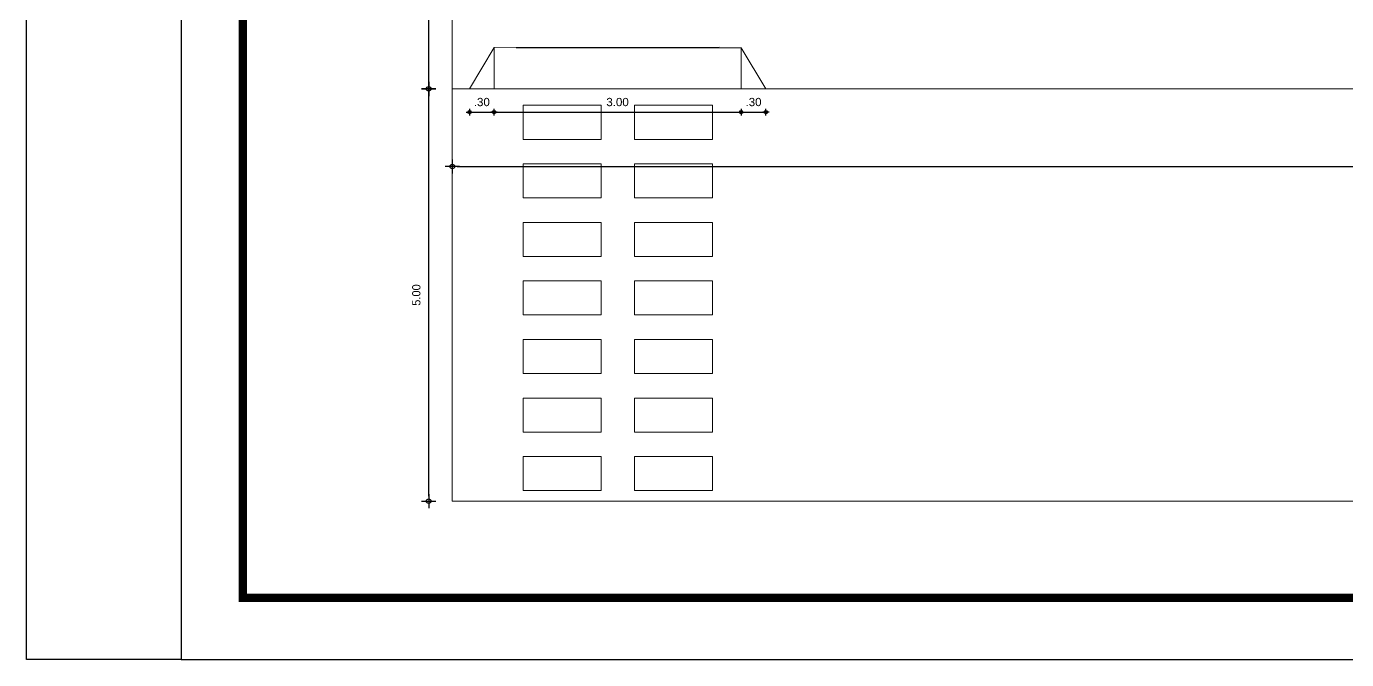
# Model space of a CAD drawing. Header units: millimetres. Extents: x 2426 to 2585, y 1215 to 1309.
# Drawn here: x 2426.84 to 2442.85, y 1264.55 to 1272.23 of the extents above; entities that cross this region are included whole.
import ezdxf

# ---------------------------------------------------------------- set-up
doc = ezdxf.new("R2010")
doc.units = ezdxf.units.MM
for name, color, linetype in [('02', 2, 'Continuous'), ('08', 8, 'Continuous'), ('A-PEN-B', 5, 'Continuous'), ('A-PEN-M', 6, 'Continuous'), ('COTAS', 7, 'Continuous'), ('TEXTO0', 7, 'Continuous')]:
    doc.layers.add(name, color=color, linetype=linetype)
doc.styles.add('CARIMBO_DADOS', font='arial.ttf', dxfattribs={"height": 0.1})
doc.dimstyles.new('COTAS_EXTERNAS', dxfattribs={"dimtxt": 0.1, "dimasz": 0.01, "dimexe": 0, "dimexo": 0, "dimgap": 0.07, "dimtad": 1, "dimzin": 5, "dimdsep": 46, "dimtxsty": 'CARIMBO_DADOS', "dimblk1": 'CIRCULOS', "dimblk2": 'CIRCULOS', "dimsah": 1, "dimcen": 0, "dimse1": 1, "dimse2": 1, "dimclrd": 8, "dimclre": 8, "dimclrt": 230, "dimadec": 0, "dimazin": 0, "dimtfac": 100, "dimtix": 1, "dimtmove": 2, "dimatfit": 3, "dimldrblk": 'CIRCULOS', "dimfxl": 0, "dimtolj": 1, "dimtzin": 5, "dimarcsym": 0})
doc.dimstyles.new('ESCALA50', dxfattribs={"dimtxt": 0.1, "dimasz": 0.06, "dimexe": 0.18, "dimexo": 0.06, "dimgap": 0.1, "dimtad": 1, "dimzin": 4, "dimdsep": 46, "dimtxsty": 'Standard', "dimblk1": 'BOLA', "dimblk2": 'BOLA', "dimsah": 1, "dimcen": -0.06, "dimse1": 1, "dimse2": 1, "dimclrd": 7, "dimclrt": 3, "dimadec": 0, "dimazin": 0, "dimtfac": 1, "dimtix": 1, "dimtmove": 0, "dimatfit": 3, "dimldrblk": 'BOLA', "dimfxl": 0, "dimtolj": 1, "dimtzin": 4, "dimarcsym": 0})

# ---------------------------------------------------------------- blocks, each defined once
blk = doc.blocks.new('BOLA')
for p, q in [((-1.44, 0), (1.44, 0)), ((0, -1.44), (0, 1.44))]:
    blk.add_line(p, q)
blk.add_circle((0, 0), 0.452)
blk = doc.blocks.new('*D165')
at = {"layer": 'COTAS', "color": 7, "lineweight": -2, "transparency": 16777216}
blk.add_line((2431.716, 1266.53), (2431.716, 1271.41), dxfattribs=at)
at = {"layer": 'Defpoints', "color": 0, "transparency": 16777216}
for p in [(2431.716, 1271.47), (2432.427, 1271.47), (2432.427, 1266.47)]:
    blk.add_point(p, dxfattribs=at)
at = {"layer": 'COTAS', "color": 7, "lineweight": -2, "transparency": 16777216, "xscale": 0.06, "yscale": 0.06, "zscale": 0.06}
for p, rotation in [((2431.716, 1271.47), 90), ((2431.716, 1266.47), 270)]:
    blk.add_blockref('BOLA', p, dxfattribs=dict(at, rotation=rotation))
at = {"layer": 'COTAS', "color": 3, "lineweight": 30, "transparency": 16777216, "insert": (2431.566, 1268.97), "char_height": 0.1, "attachment_point": 5, "rotation": 90}
blk.add_mtext('\\A1;5.00', dxfattribs=at)
blk = doc.blocks.new('*D166')
at = {"layer": 'COTAS', "color": 7, "lineweight": -2, "transparency": 16777216}
blk.add_line((2431.716, 1271.53), (2431.716, 1273.91), dxfattribs=at)
at = {"layer": 'Defpoints', "color": 0, "transparency": 16777216}
for p in [(2431.716, 1273.97), (2432.427, 1273.97), (2432.427, 1271.47)]:
    blk.add_point(p, dxfattribs=at)
at = {"layer": 'COTAS', "color": 7, "lineweight": -2, "transparency": 16777216, "xscale": 0.06, "yscale": 0.06, "zscale": 0.06}
for p, rotation in [((2431.716, 1273.97), 90), ((2431.716, 1271.47), 270)]:
    blk.add_blockref('BOLA', p, dxfattribs=dict(at, rotation=rotation))
at = {"layer": 'COTAS', "color": 3, "lineweight": 30, "transparency": 16777216, "insert": (2431.566, 1272.72), "char_height": 0.1, "attachment_point": 5, "rotation": 90}
blk.add_mtext('\\A1;2.50', dxfattribs=at)
blk = doc.blocks.new('*D262')
at = {"layer": 'COTAS', "color": 7, "lineweight": -2, "transparency": 16777216}
blk.add_line((2432.062, 1270.529), (2464.442, 1270.529), dxfattribs=at)
at = {"layer": 'Defpoints', "color": 0, "transparency": 16777216}
for p in [(2432.002, 1271.47), (2464.502, 1271.47), (2464.502, 1270.529)]:
    blk.add_point(p, dxfattribs=at)
at = {"layer": 'COTAS', "color": 7, "lineweight": -2, "transparency": 16777216, "xscale": 0.06, "yscale": 0.06, "zscale": 0.06, "rotation": 180}
blk.add_blockref('BOLA', (2432.002, 1270.529), dxfattribs=at)
at = {"layer": 'COTAS', "color": 7, "lineweight": -2, "transparency": 16777216, "xscale": 0.06, "yscale": 0.06, "zscale": 0.06}
blk.add_blockref('BOLA', (2464.502, 1270.529), dxfattribs=at)
at = {"layer": 'COTAS', "color": 3, "lineweight": 30, "transparency": 16777216, "insert": (2448.252, 1270.679), "char_height": 0.1, "attachment_point": 5}
blk.add_mtext('\\A1;32.50', dxfattribs=at)
blk = doc.blocks.new('CIRCULOS')
at = {"layer": 'A-PEN-M'}
for p, q in [((-4, 0), (4, 0)), ((0, 4), (0, -4))]:
    blk.add_line(p, q, dxfattribs=at)
for radius in [2, 1]:
    blk.add_circle((0, 0), radius, dxfattribs=at)
blk = doc.blocks.new('*D228')
at = {"layer": 'A-PEN-B', "color": 8, "lineweight": -2, "ltscale": 0.25, "transparency": 16777216}
blk.add_line((2432.518, 1271.189), (2435.495, 1271.189), dxfattribs=at)
at = {"layer": 'Defpoints', "color": 0, "ltscale": 0.25, "transparency": 16777216}
for p in [(2432.508, 1271.47), (2435.505, 1271.472), (2435.505, 1271.189)]:
    blk.add_point(p, dxfattribs=at)
at = {"layer": 'A-PEN-B', "color": 8, "lineweight": -2, "ltscale": 0.25, "transparency": 16777216, "xscale": 0.01, "yscale": 0.01, "zscale": 0.01, "rotation": 180}
blk.add_blockref('CIRCULOS', (2432.508, 1271.189), dxfattribs=at)
at = {"layer": 'A-PEN-B', "color": 8, "lineweight": -2, "ltscale": 0.25, "transparency": 16777216, "xscale": 0.01, "yscale": 0.01, "zscale": 0.01}
blk.add_blockref('CIRCULOS', (2435.505, 1271.189), dxfattribs=at)
at = {"layer": 'A-PEN-B', "color": 230, "ltscale": 0.25, "transparency": 16777216, "insert": (2434.006, 1271.31), "char_height": 0.1, "attachment_point": 5, "style": 'CARIMBO_DADOS'}
blk.add_mtext('\\A1;3.00', dxfattribs=at)
blk = doc.blocks.new('*D229')
at = {"layer": 'A-PEN-B', "color": 8, "lineweight": -2, "ltscale": 0.25, "transparency": 16777216}
for p, q in [((2432.201, 1271.189), (2432.191, 1271.189)), ((2432.211, 1271.189), (2432.508, 1271.189)), ((2432.518, 1271.189), (2432.528, 1271.189))]:
    blk.add_line(p, q, dxfattribs=at)
at = {"layer": 'Defpoints', "color": 0, "ltscale": 0.25, "transparency": 16777216}
for p in [(2432.211, 1271.469), (2432.508, 1271.47), (2432.508, 1271.189)]:
    blk.add_point(p, dxfattribs=at)
at = {"layer": 'A-PEN-B', "color": 8, "lineweight": -2, "ltscale": 0.25, "transparency": 16777216, "xscale": 0.01, "yscale": 0.01, "zscale": 0.01}
blk.add_blockref('CIRCULOS', (2432.211, 1271.189), dxfattribs=at)
at = {"layer": 'A-PEN-B', "color": 8, "lineweight": -2, "ltscale": 0.25, "transparency": 16777216, "xscale": 0.01, "yscale": 0.01, "zscale": 0.01, "rotation": 180}
blk.add_blockref('CIRCULOS', (2432.508, 1271.189), dxfattribs=at)
at = {"layer": 'A-PEN-B', "color": 230, "ltscale": 0.25, "transparency": 16777216, "insert": (2432.36, 1271.31), "char_height": 0.1, "attachment_point": 5, "style": 'CARIMBO_DADOS'}
blk.add_mtext('\\A1;.30', dxfattribs=at)
blk = doc.blocks.new('*D230')
at = {"layer": 'A-PEN-B', "color": 8, "lineweight": -2, "ltscale": 0.25, "transparency": 16777216}
for p, q in [((2435.495, 1271.189), (2435.485, 1271.189)), ((2435.505, 1271.189), (2435.806, 1271.189)), ((2435.816, 1271.189), (2435.826, 1271.189))]:
    blk.add_line(p, q, dxfattribs=at)
at = {"layer": 'Defpoints', "color": 0, "ltscale": 0.25, "transparency": 16777216}
for p in [(2435.505, 1271.472), (2435.806, 1271.47), (2435.806, 1271.189)]:
    blk.add_point(p, dxfattribs=at)
at = {"layer": 'A-PEN-B', "color": 8, "lineweight": -2, "ltscale": 0.25, "transparency": 16777216, "xscale": 0.01, "yscale": 0.01, "zscale": 0.01}
blk.add_blockref('CIRCULOS', (2435.505, 1271.189), dxfattribs=at)
at = {"layer": 'A-PEN-B', "color": 8, "lineweight": -2, "ltscale": 0.25, "transparency": 16777216, "xscale": 0.01, "yscale": 0.01, "zscale": 0.01, "rotation": 180}
blk.add_blockref('CIRCULOS', (2435.806, 1271.189), dxfattribs=at)
at = {"layer": 'A-PEN-B', "color": 230, "ltscale": 0.25, "transparency": 16777216, "insert": (2435.655, 1271.31), "char_height": 0.1, "attachment_point": 5, "style": 'CARIMBO_DADOS'}
blk.add_mtext('\\A1;.30', dxfattribs=at)

msp = doc.modelspace()

# ---------------------------------------------------------------- linework, layer by layer
at = {"layer": '02', "color": 0, "lineweight": 5}
for p, q in [((2432.002, 1266.47), (2432.002, 1273.97)), ((2432.002, 1271.47), (2446.002, 1271.47)), ((2432.002, 1266.47), (2446.002, 1266.47))]:
    msp.add_line(p, q, dxfattribs=at)
for points in [[(2432.862, 1270.858), (2432.862, 1271.271), (2433.808, 1271.271), (2433.808, 1270.858)], [(2434.211, 1270.858), (2434.211, 1271.271), (2435.157, 1271.271), (2435.157, 1270.858)], [(2432.862, 1270.148), (2432.862, 1270.561), (2433.808, 1270.561), (2433.808, 1270.148)], [(2434.211, 1270.148), (2434.211, 1270.561), (2435.157, 1270.561), (2435.157, 1270.148)], [(2432.862, 1269.438), (2432.862, 1269.851), (2433.808, 1269.851), (2433.808, 1269.438)], [(2434.211, 1269.438), (2434.211, 1269.851), (2435.157, 1269.851), (2435.157, 1269.438)], [(2432.862, 1268.728), (2432.862, 1269.141), (2433.808, 1269.141), (2433.808, 1268.728)], [(2434.211, 1268.728), (2434.211, 1269.141), (2435.157, 1269.141), (2435.157, 1268.728)], [(2432.862, 1268.018), (2432.862, 1268.431), (2433.808, 1268.431), (2433.808, 1268.018)], [(2434.211, 1268.018), (2434.211, 1268.431), (2435.157, 1268.431), (2435.157, 1268.018)], [(2432.862, 1267.308), (2432.862, 1267.721), (2433.808, 1267.721), (2433.808, 1267.308)], [(2434.211, 1267.308), (2434.211, 1267.721), (2435.157, 1267.721), (2435.157, 1267.308)], [(2432.862, 1266.598), (2432.862, 1267.011), (2433.808, 1267.011), (2433.808, 1266.598)], [(2434.211, 1266.598), (2434.211, 1267.011), (2435.157, 1267.011), (2435.157, 1266.598)]]:
    msp.add_lwpolyline(points, close=True, dxfattribs=at)
at = {"layer": '08', "color": 0, "lineweight": 15}
for p, q in [((2432.508, 1271.971), (2432.508, 1271.47)), ((2435.505, 1271.974), (2435.505, 1271.472))]:
    msp.add_line(p, q, dxfattribs=at)
for points in [[(2432.211, 1271.469), (2432.508, 1271.971), (2435.239, 1271.977), (2435.239, 1271.977)], [(2432.778, 1271.97), (2435.505, 1271.97), (2435.806, 1271.47)]]:
    msp.add_lwpolyline(points, dxfattribs=at)
at = {"layer": 'TEXTO0', "linetype": 'ByBlock'}
msp.add_lwpolyline([(2428.712, 1264.548), (2489.912, 1264.548), (2489.912, 1309.098), (2428.712, 1309.098)], close=True, dxfattribs=at)
at = {"layer": 'TEXTO0', "linetype": 'ByBlock', "const_width": 0.1}
msp.add_lwpolyline([(2429.462, 1265.298), (2489.162, 1265.298), (2489.162, 1308.348), (2429.462, 1308.348)], close=True, dxfattribs=at)
at = {"layer": 'TEXTO0', "linetype": 'ByBlock'}
msp.add_lwpolyline([(2428.712, 1264.548), (2426.837, 1264.548), (2426.837, 1284.048), (2428.712, 1285.923), (2429.462, 1285.923)], dxfattribs=at)

# ---------------------------------------------------------------- dimensions: what is measured, and where the dimension line sits
at = {"layer": 'A-PEN-B', "color": 6, "ltscale": 0.25}
for base, p1, p2, picture, middle in [((2432.508, 1271.189), (2432.211, 1271.469), (2432.508, 1271.47), '*D229', (2432.36, 1271.31)), ((2435.505, 1271.189), (2432.508, 1271.47), (2435.505, 1271.472), '*D228', (2434.006, 1271.31)), ((2435.806, 1271.189), (2435.505, 1271.472), (2435.806, 1271.47), '*D230', (2435.655, 1271.31))]:
    dim = msp.add_linear_dim(base=base, p1=p1, p2=p2, angle=180, dimstyle='COTAS_EXTERNAS', override={"dimfxl": 0}, dxfattribs=at)
    dim.commit()
    dim.dimension.update_dxf_attribs({"geometry": picture, "text_midpoint": middle})
at = {"layer": 'COTAS', "color": 0, "lineweight": 30}
for base, p1, p2, angle, override, picture, middle in [((2431.716, 1273.97), (2432.427, 1271.47), (2432.427, 1273.97), 90, {"dimtmove": 1, "dimfxl": 0.18}, '*D166', (2431.566, 1272.72)), ((2431.716, 1271.47), (2432.427, 1266.47), (2432.427, 1271.47), 90, {"dimfxl": 0.18}, '*D165', (2431.566, 1268.97)), ((2464.502, 1270.529), (2432.002, 1271.47), (2464.502, 1271.47), 180, {"dimfxl": 0.18}, '*D262', (2448.252, 1270.679))]:
    dim = msp.add_linear_dim(base=base, p1=p1, p2=p2, angle=angle, dimstyle='ESCALA50', override=override, dxfattribs=at)
    dim.commit()
    dim.dimension.update_dxf_attribs({"geometry": picture, "text_midpoint": middle})

doc.saveas('drawing.dxf')
